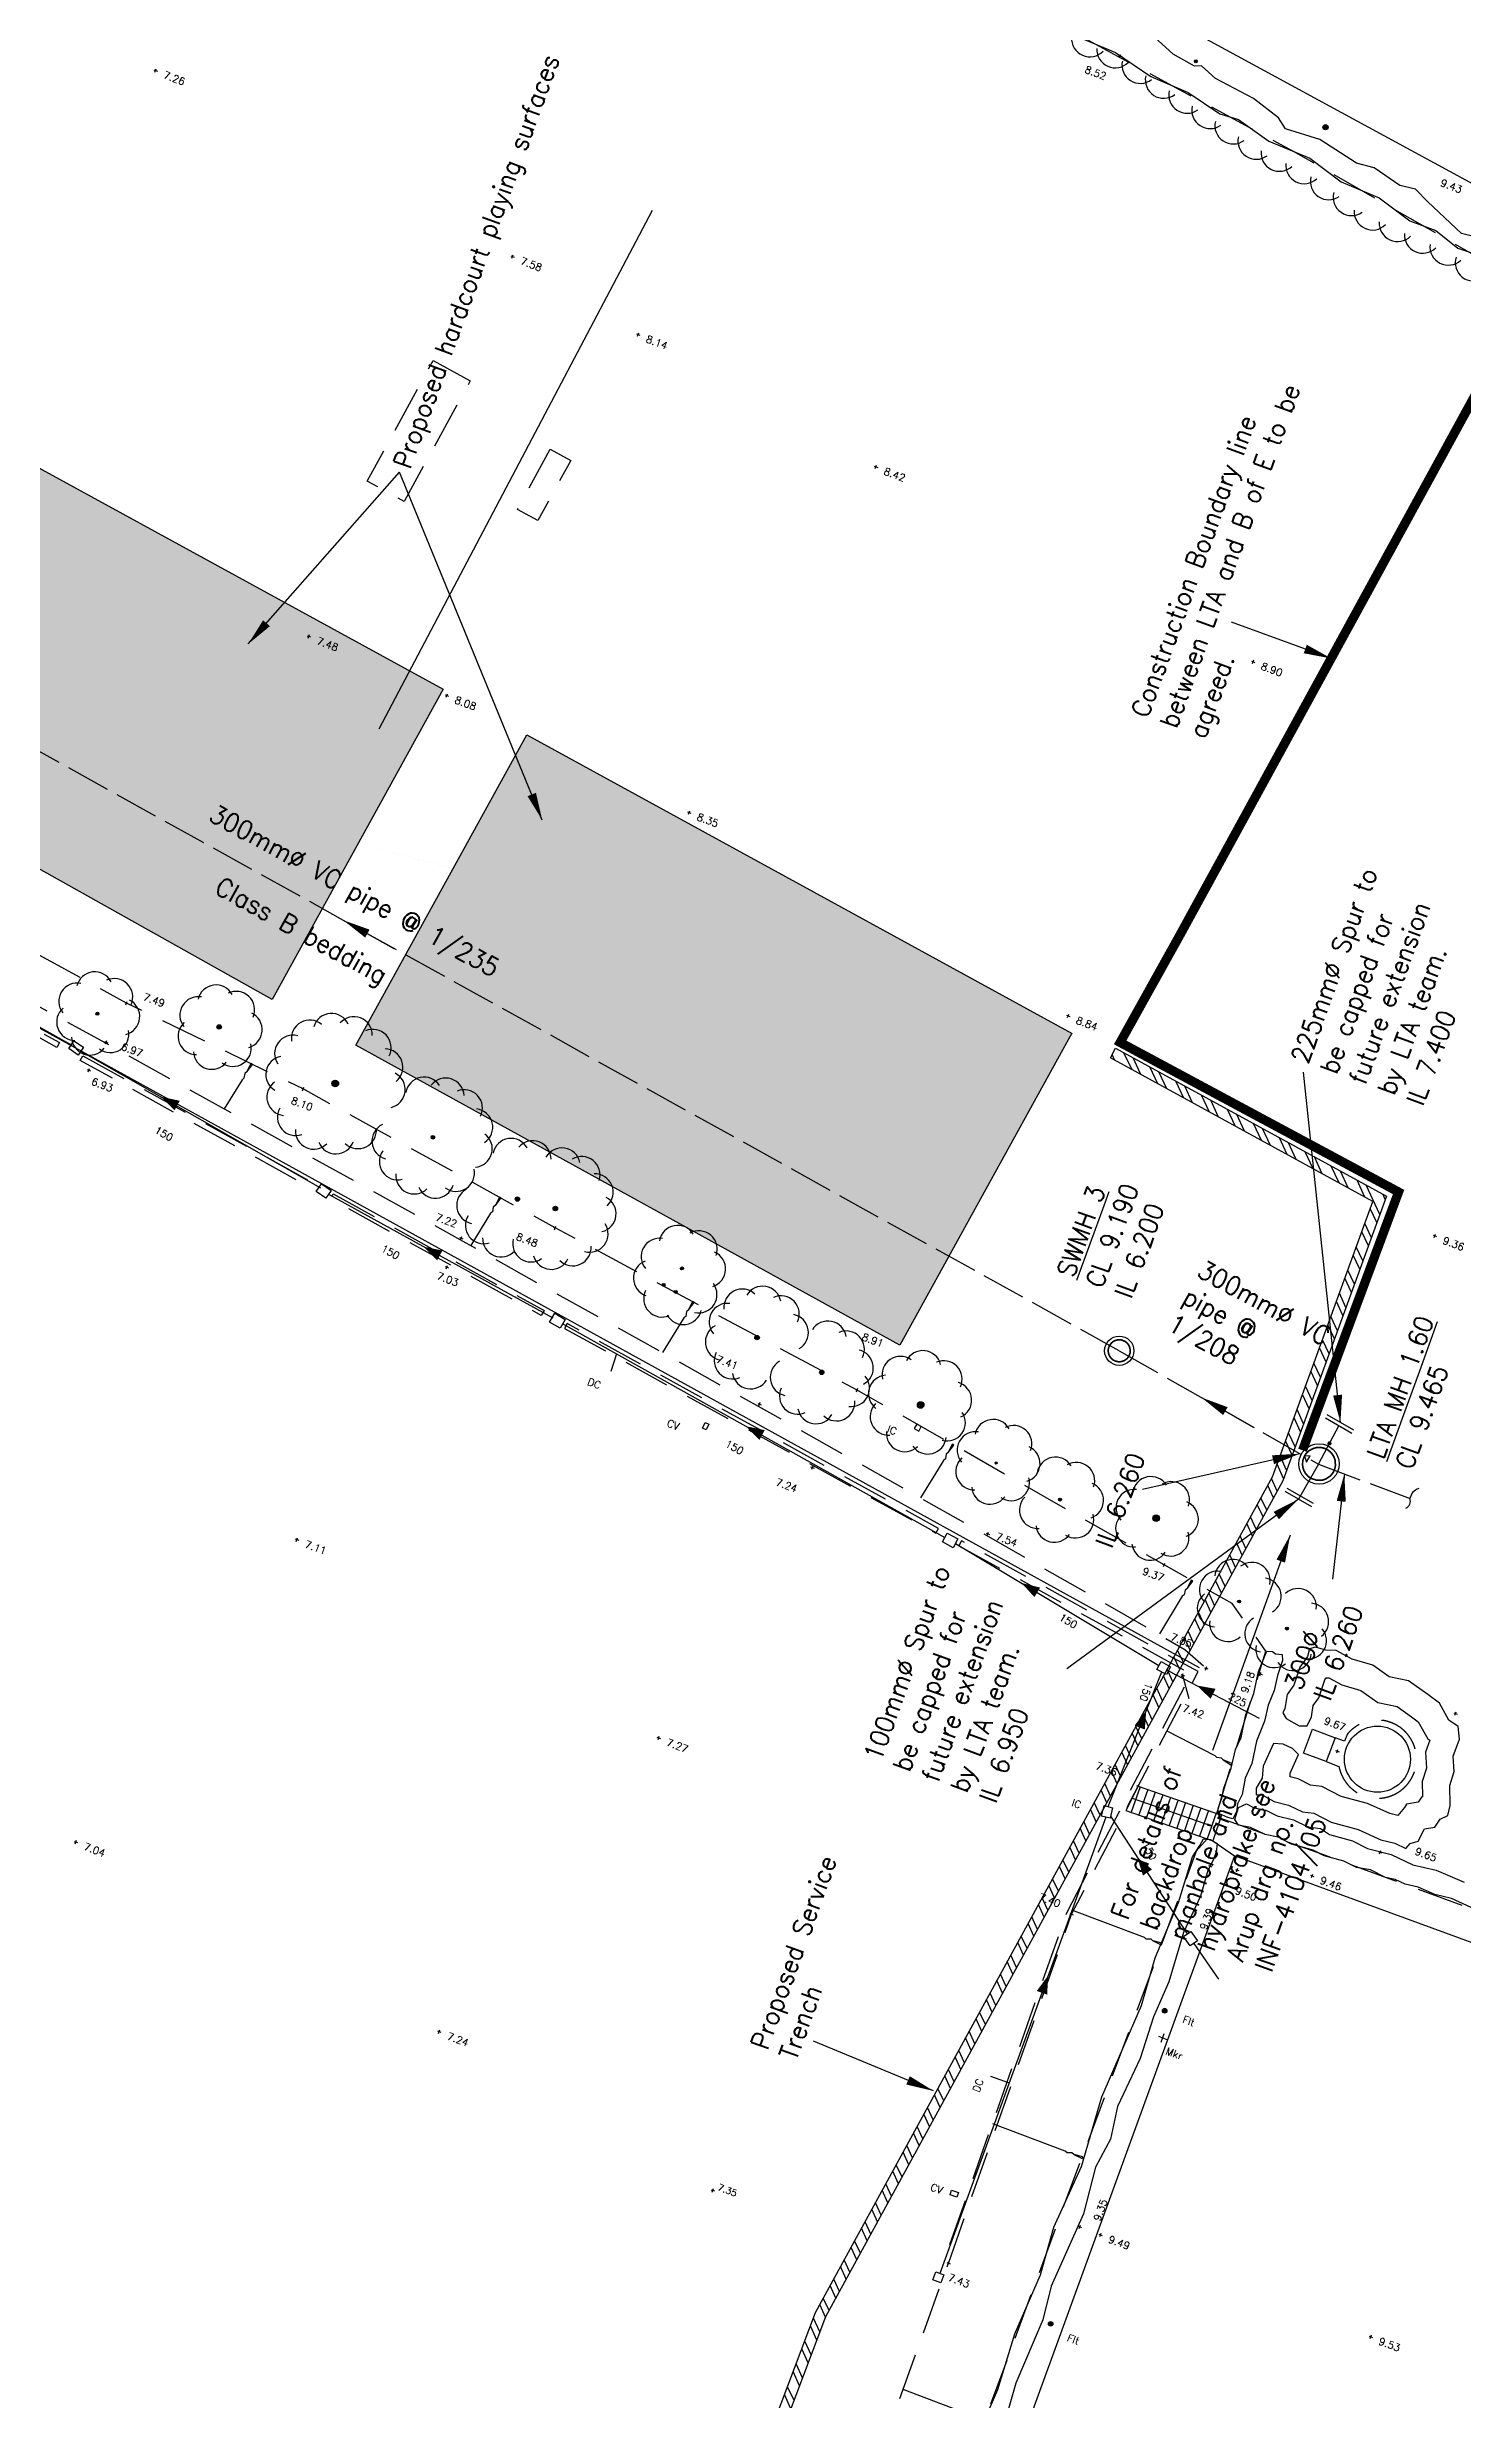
# Model space of a CAD drawing. Header units: millimetres. Extents: x 521005098 to 522149999836, y 174611071 to 175300000107.
# Drawn here: x 521328353 to 521405497, y 174982214 to 175110353 of the extents above; entities that cross this region are included whole.
import ezdxf

# ---------------------------------------------------------------- set-up
doc = ezdxf.new("R2010")
doc.units = ezdxf.units.MM
doc.header["$LTSCALE"] = 200
for name, pattern in [('ACAD_ISO02W100', [15, 12, -3]), ('layout$0$ACAD_ISO10W100', [18.5, 12, -3, 0.5, -3]), ('survey-A$0$DASHED', [19.05, 12.7, -6.35])]:
    doc.linetypes.add(name, pattern=pattern)
for name, color, linetype in [('0-35TEXT', 3, 'Continuous'), ('GT-Boundary line', 7, 'layout$0$ACAD_ISO10W100'), ('GT-netball', 8, 'Continuous'), ('GT-service trench', 7, 'Continuous'), ('GT-surface water', 150, 'ACAD_ISO02W100'), ('GT0-35TXT', 3, 'Continuous'), ('GTsymbol', 7, 'Continuous'), ('survey-A$0$BOUNDARY', 8, 'Continuous'), ('survey-A$0$DETAIL', 8, 'Continuous'), ('survey-A$0$LEVEL', 8, 'Continuous'), ('survey-A$0$SERVICE', 8, 'Continuous'), ('survey-A$0$STAIRS', 8, 'Continuous'), ('survey-A$0$STORM', 8, 'Continuous'), ('survey-A$0$TEXT_SERVICE', 8, 'Continuous'), ('survey-A$0$VEGETATION', 8, 'Continuous')]:
    doc.layers.add(name, color=color, linetype=linetype)
doc.styles.add('GT1to500', font='romans.shx', dxfattribs={"width": 0.95, "height": 1000})
doc.styles.add('GTanyheight', font='romans.shx', dxfattribs={"width": 0.95})
doc.styles.add('survey-A$0$ROMANS', font='Romans.shx')
doc.dimstyles.new('NOTEARROW', dxfattribs={"dimscale": 500, "dimtxt": 2, "dimasz": 3, "dimexe": 1, "dimexo": 1, "dimgap": 1, "dimtad": 2, "dimtih": 1, "dimtoh": 1, "dimdec": 4, "dimzin": 0, "dimdsep": 46, "dimtxsty": 'GTanyheight', "dimcen": 3.5, "dimclrd": 7, "dimclre": 7, "dimclrt": 3, "dimadec": 0, "dimazin": 0, "dimtfac": 1, "dimtdec": 4, "dimtofl": 0, "dimtmove": 0, "dimatfit": 3, "dimfxl": 1, "dimtolj": 1, "dimtzin": 0, "dimarcsym": 0})

# ---------------------------------------------------------------- blocks, each defined once
blk = doc.blocks.new('1200MH')
at = {"color": 6, "linetype": 'Continuous'}
blk.add_circle((0, 0), 800, dxfattribs=at)
at = {"layer": 'GTsymbol', "const_width": 90}
blk.add_lwpolyline([(-582, -147), (-600, 15), (-581, 149), (-544, 253), (-506, 322), (-436, 413), (-354, 485), (-231, 554), (-142, 583), (-30, 599), (118, 588), (265, 538), (376, 467), (468, 376), (534, 274), (578, 160), (594, 83), (588, -118), (557, -224), (486, -352), (398, -449), (237, -551), (86, -594), (-64, -597), (-192, -568), (-271, -535), (-334, -498), (-395, -452), (-449, -398), (-509, -317), (-535, -271), (-561, -212), (-578, -162)], close=True, dxfattribs=at)
blk = doc.blocks.new('1800MH')
at = {"color": 6, "linetype": 'Continuous'}
blk.add_circle((0, 0), 1100, dxfattribs=at)
at = {"layer": 'GTsymbol', "const_width": 90}
blk.add_lwpolyline([(-86, 896), (103, 894), (293, 851), (499, 749), (665, 606), (804, 404), (880, 189), (893, -112), (837, -330), (766, -473), (623, -650), (380, -816), (193, -879), (-105, -894), (-433, -789), (-597, -674), (-736, -518), (-824, -363), (-880, -189), (-900, -5), (-878, 199), (-818, 376), (-714, 548), (-555, 708), (-345, 831), (-152, 887)], close=True, dxfattribs=at)
blk = doc.blocks.new('survey-A')
at = {"layer": 'survey-A$0$SERVICE', "linetype": 'Continuous'}
h = blk.add_hatch(color=256, dxfattribs=at)
edge = h.paths.add_edge_path()
edge.add_arc((521389203, 175003454), 125, -20.42304, 339.57696)
h = blk.add_hatch(color=256, dxfattribs=at)
edge = h.paths.add_edge_path()
edge.add_arc((521382995, 174986411), 125, -20.42304, 339.57696)
at = {"layer": 'survey-A$0$VEGETATION', "linetype": 'Continuous'}
h = blk.add_hatch(color=256, dxfattribs=at)
edge = h.paths.add_edge_path()
edge.add_arc((521390900, 175109577), 79.6, -20.42304, 339.57696)
h = blk.add_hatch(color=256, dxfattribs=at)
edge = h.paths.add_edge_path()
edge.add_arc((521397962, 175105991), 140, -20.42304, 339.57696)
h = blk.add_hatch(color=256, dxfattribs=at)
edge = h.paths.add_edge_path()
edge.add_arc((521331092, 175057733), 79.6, -20.42304, 339.57696)
h = blk.add_hatch(color=256, dxfattribs=at)
edge = h.paths.add_edge_path()
edge.add_arc((521337724, 175057013), 120, -20.42304, 339.57696)
h = blk.add_hatch(color=256, dxfattribs=at)
edge = h.paths.add_edge_path()
edge.add_arc((521344046, 175053926), 180, -20.42304, 339.57696)
h = blk.add_hatch(color=256, dxfattribs=at)
edge = h.paths.add_edge_path()
edge.add_arc((521349359, 175051009), 100, -20.42304, 339.57696)
h = blk.add_hatch(color=256, dxfattribs=at)
edge = h.paths.add_edge_path()
edge.add_arc((521353960, 175047641), 120, -20.42304, 339.57696)
h = blk.add_hatch(color=256, dxfattribs=at)
edge = h.paths.add_edge_path()
edge.add_arc((521356027, 175047129), 120, -20.42304, 339.57696)
h = blk.add_hatch(color=256, dxfattribs=at)
edge = h.paths.add_edge_path()
edge.add_arc((521362923, 175043866), 79.6, -20.42304, 339.57696)
h = blk.add_hatch(color=256, dxfattribs=at)
edge = h.paths.add_edge_path()
edge.add_arc((521361919, 175042968), 79.6, -20.42304, 339.57696)
h = blk.add_hatch(color=256, dxfattribs=at)
edge = h.paths.add_edge_path()
edge.add_arc((521362581, 175042587), 79.6, -20.42304, 339.57696)
h = blk.add_hatch(color=256, dxfattribs=at)
edge = h.paths.add_edge_path()
edge.add_arc((521367006, 175040099), 120, -20.42304, 339.57696)
h = blk.add_hatch(color=256, dxfattribs=at)
edge = h.paths.add_edge_path()
edge.add_arc((521370530, 175038208), 120, -20.42304, 339.57696)
h = blk.add_hatch(color=256, dxfattribs=at)
edge = h.paths.add_edge_path()
edge.add_arc((521375917, 175036431), 180, -20.42304, 339.57696)
h = blk.add_hatch(color=256, dxfattribs=at)
edge = h.paths.add_edge_path()
edge.add_arc((521380031, 175033273), 60, -20.42304, 339.57696)
h = blk.add_hatch(color=256, dxfattribs=at)
edge = h.paths.add_edge_path()
edge.add_arc((521383507, 175031282), 79.6, -20.42304, 339.57696)
h = blk.add_hatch(color=256, dxfattribs=at)
edge = h.paths.add_edge_path()
edge.add_arc((521388741, 175030267), 180, -20.42304, 339.57696)
h = blk.add_hatch(color=256, dxfattribs=at)
edge = h.paths.add_edge_path()
edge.add_arc((521393251, 175025735), 79.6, -20.42304, 339.57696)
h = blk.add_hatch(color=256, dxfattribs=at)
edge = h.paths.add_edge_path()
edge.add_arc((521395862, 175024258), 79.6, -20.42304, 339.57696)
at = {"layer": 'survey-A$0$BOUNDARY', "linetype": 'Continuous'}
for p, q in [((521346426, 175073240), (521361324, 175101470)), ((521303588, 175070383), (521391086, 175022145))]:
    blk.add_line(p, q, dxfattribs=at)
at = {"layer": 'survey-A$0$BOUNDARY', "linetype": 'Continuous', "flags": 128}
blk.add_lwpolyline([(521482566, 175061681), (521477299, 175064107), (521472432, 175066618), (521440684, 175083845), (521413978, 175098551), (521387482, 175112968), (521358676, 175128867), (521316720, 175151255)], dxfattribs=at)
blk.add_lwpolyline([(521380525, 174977595), (521368060, 174943366), (521355467, 174908880), (521385297, 174897794), (521397894, 174932091), (521404020, 174948857), (521423062, 175000899), (521393007, 175011893)], close=True, dxfattribs=at)
at = {"layer": 'survey-A$0$DETAIL', "linetype": 'survey-A$0$DASHED'}
blk.add_line((521391818, 175012713), (521393007, 175011893), dxfattribs=at)
at = {"layer": 'survey-A$0$DETAIL', "linetype": 'survey-A$0$DASHED', "flags": 128}
for points in [[(521232951, 175189296), (521235185, 175187596), (521248311, 175181261), (521259769, 175175327), (521285492, 175164143), (521314586, 175150866), (521327019, 175144152), (521345425, 175132394), (521369100, 175119149), (521375467, 175115899), (521396203, 175104687), (521423800, 175088843), (521456080, 175069553), (521466041, 175065559), (521481796, 175060226), (521483655, 175060313), (521487686, 175057605), (521495810, 175053713), (521515754, 175047238), (521516450, 175047216), (521525044, 175045327), (521527445, 175043657), (521543295, 175036981), (521548395, 175036151), (521560734, 175031080), (521590940, 175021376), (521591984, 175019828), (521591645, 175017012), (521590065, 175012915), (521584244, 174996699), (521576284, 174975976), (521575182, 174972456), (521575309, 174969599), (521577465, 174967594)], [(521392035, 175014194), (521394716, 175023037), (521392878, 175025627), (521389173, 175027724), (521372461, 175037245), (521356018, 175046069), (521342295, 175053634), (521332676, 175058312), (521313629, 175068777), (521308527, 175070886)], [(521316088, 175064580), (521331536, 175056141), (521350832, 175045437), (521367070, 175036372), (521379484, 175029350), (521390304, 175023128), (521391467, 175022096), (521391021, 175021916)], [(521392246, 175013940), (521397793, 175011971), (521422601, 175002942), (521424200, 175002461), (521425998, 175007540), (521427501, 175006890), (521425649, 175001922)], [(521391516, 175012818), (521390925, 175012136), (521383333, 174991817), (521375750, 174971241), (521368399, 174950419), (521360532, 174929376), (521352943, 174908322), (521353493, 174907821), (521364876, 174903466), (521382036, 174897023), (521382464, 174895640), (521377770, 174882527)], [(521341755, 174893003), (521348119, 174910306), (521355933, 174931151), (521363511, 174952306), (521371434, 174973029), (521377433, 174989720)]]:
    blk.add_lwpolyline(points, dxfattribs=at)
for points in [[(521349370, 175093283), (521351388, 175092181), (521347803, 175085616), (521345784, 175086719)], [(521355754, 175088463), (521356869, 175087854), (521355075, 175084572), (521353961, 175085181)]]:
    blk.add_lwpolyline(points, close=True, dxfattribs=at)
at = {"layer": 'survey-A$0$DETAIL', "flags": 128}
for points in [[(521339229, 175054566), (521339532, 175054967), (521339446, 175055019)], [(521352761, 175047291), (521353064, 175047692), (521352979, 175047744)], [(521363278, 175041604), (521363581, 175042004), (521363495, 175042056)], [(521377419, 175033844), (521377722, 175034244), (521377636, 175034296)], [(521390425, 175026443), (521390728, 175026843), (521390643, 175026896)], [(521392395, 175017105), (521392816, 175016831), (521392862, 175016920)], [(521388570, 175007260), (521389020, 175007037), (521389055, 175007131)], [(521384258, 174995631), (521384709, 174995408), (521384744, 174995502)]]:
    blk.add_lwpolyline(points, close=True, dxfattribs=at)
for points in [[(521339229, 175054566), (521339224, 175054559), (521339118, 175054480), (521339075, 175054218), (521338968, 175054139), (521338001, 175052555)], [(521352761, 175047291), (521352757, 175047285), (521352650, 175047206), (521352607, 175046944), (521352500, 175046865), (521351426, 175045105)], [(521363278, 175041604), (521363273, 175041597), (521363167, 175041518), (521363124, 175041256), (521363017, 175041177), (521361860, 175039281)], [(521377419, 175033844), (521377414, 175033837), (521377308, 175033758), (521377265, 175033496), (521377158, 175033417), (521375910, 175031372)], [(521390425, 175026443), (521390421, 175026436), (521390314, 175026357), (521390271, 175026095), (521390164, 175026016), (521388916, 175023971)], [(521392395, 175017105), (521392388, 175017109), (521392301, 175017209), (521392037, 175017233), (521391950, 175017334), (521389334, 175018681)], [(521388570, 175007260), (521388562, 175007263), (521388465, 175007353), (521388199, 175007346), (521388102, 175007436), (521384153, 175008923)], [(521384258, 174995631), (521384251, 174995634), (521384153, 174995724), (521383888, 174995717), (521383790, 174995807), (521379841, 174997294)], [(521378926, 174981343), (521378918, 174981346), (521378821, 174981436), (521378555, 174981429), (521378458, 174981519), (521374959, 174982836)]]:
    blk.add_lwpolyline(points, dxfattribs=at)
at = {"layer": 'survey-A$0$DETAIL', "linetype": 'survey-A$0$DASHED', "flags": 128}
blk.add_lwpolyline([(521397990, 175017020), (521398694, 175016753, 4.4109996), (521399164, 175018528), (521398995, 175018122), (521398482, 175018320)], format="xyb", dxfattribs=at)
at = {"layer": 'survey-A$0$DETAIL', "linetype": 'Continuous', "flags": 128}
blk.add_lwpolyline([(521397254, 175018785), (521398482, 175018320), (521397990, 175017020), (521396762, 175017485)], close=True, dxfattribs=at)
at = {"layer": 'survey-A$0$DETAIL', "linetype": 'Continuous'}
blk.add_circle((521400787, 175017148), 1800, dxfattribs=at)
at = {"layer": 'survey-A$0$LEVEL', "flags": 128}
for points in [[(521386694, 175109890), (521386881, 175109820)], [(521386753, 175109762), (521386823, 175109949)], [(521334169, 175109114), (521334357, 175109045)], [(521334228, 175108986), (521334298, 175109173)], [(521353603, 175098989), (521353791, 175098919)], [(521353662, 175098860), (521353732, 175099048)], [(521360442, 175094737), (521360630, 175094667)], [(521360501, 175094608), (521360571, 175094796)], [(521373390, 175087539), (521373577, 175087469)], [(521373449, 175087411), (521373518, 175087598)], [(521342512, 175078309), (521342699, 175078240)], [(521342570, 175078181), (521342640, 175078368)], [(521393922, 175076928), (521394109, 175076859)], [(521393981, 175076800), (521394051, 175076987)], [(521350026, 175075093), (521350213, 175075024)], [(521350085, 175074965), (521350155, 175075152)], [(521363214, 175068724), (521363402, 175068655)], [(521363273, 175068596), (521363343, 175068783)], [(521332583, 175058347), (521332770, 175058277)], [(521332642, 175058218), (521332711, 175058405)], [(521383857, 175057650), (521384045, 175057581)], [(521383916, 175057522), (521383986, 175057709)], [(521331479, 175056222), (521331666, 175056153)], [(521331538, 175056094), (521331607, 175056281)], [(521330539, 175054687), (521330726, 175054617)], [(521330597, 175054559), (521330667, 175054746)], [(521342201, 175053669), (521342388, 175053599)], [(521342260, 175053540), (521342330, 175053727)], [(521355924, 175046104), (521356111, 175046034)], [(521355983, 175045975), (521356052, 175046163)], [(521350803, 175045552), (521350991, 175045482)], [(521350862, 175045423), (521350932, 175045611)], [(521403821, 175045670), (521404009, 175045600)], [(521403880, 175045542), (521403950, 175045729)], [(521350027, 175043972), (521350214, 175043902)], [(521350086, 175043844), (521350155, 175044031)], [(521372368, 175037280), (521372555, 175037210)], [(521372426, 175037151), (521372496, 175037339)], [(521367052, 175036518), (521367239, 175036448)], [(521367111, 175036389), (521367181, 175036576)], [(521369928, 175033058), (521370115, 175032988)], [(521369987, 175032929), (521370056, 175033116)], [(521341865, 175029136), (521342053, 175029066)], [(521341924, 175029008), (521341994, 175029195)], [(521379486, 175029453), (521379673, 175029384)], [(521379544, 175029325), (521379614, 175029512)], [(521389079, 175027759), (521389266, 175027689)], [(521389138, 175027630), (521389207, 175027817)], [(521390087, 175021763), (521390275, 175021694)], [(521390146, 175021635), (521390216, 175021822)], [(521391374, 175022131), (521391561, 175022061)], [(521391432, 175022002), (521391502, 175022189)], [(521394319, 175021824), (521394507, 175021754)], [(521394378, 175021695), (521394448, 175021882)], [(521404949, 175019673), (521405137, 175019603)], [(521405008, 175019545), (521405078, 175019732)], [(521361558, 175018348), (521361746, 175018278)], [(521361617, 175018219), (521361687, 175018407)], [(521398511, 175017619), (521398698, 175017549)], [(521398570, 175017490), (521398639, 175017678)], [(521387668, 175015721), (521387855, 175015651)], [(521387726, 175015592), (521387796, 175015779)], [(521329829, 175012675), (521330016, 175012605)], [(521329888, 175012546), (521329958, 175012733)], [(521391588, 175011363), (521391776, 175011293)], [(521391647, 175011234), (521391717, 175011422)], [(521393114, 175011024), (521393183, 175011211)], [(521400847, 175012125), (521401034, 175012055)], [(521400906, 175011996), (521400975, 175012184)], [(521393055, 175011152), (521393242, 175011082)], [(521397141, 175010836), (521397329, 175010766)], [(521397200, 175010707), (521397270, 175010895)], [(521384038, 175008741), (521384226, 175008671)], [(521384097, 175008612), (521384167, 175008800)], [(521349613, 175002353), (521349801, 175002283)], [(521349672, 175002224), (521349742, 175002412)], [(521364510, 174993714), (521364698, 174993644)], [(521364569, 174993585), (521364639, 174993773)], [(521384497, 174991728), (521384684, 174991658)], [(521384556, 174991599), (521384626, 174991787)], [(521385617, 174991293), (521385805, 174991223)], [(521385676, 174991164), (521385746, 174991351)], [(521377339, 174989755), (521377527, 174989685)], [(521377398, 174989626), (521377468, 174989814)], [(521400335, 174985745), (521400522, 174985675)], [(521400394, 174985616), (521400463, 174985804)]]:
    blk.add_lwpolyline(points, dxfattribs=at)
at = {"layer": 'survey-A$0$LEVEL', "linetype": 'Continuous', "flags": 128}
blk.add_lwpolyline([(521390181, 175021729), (521390524, 175020451)], dxfattribs=at)
at = {"layer": 'survey-A$0$SERVICE'}
for p, q in [((521389006, 175001743), (521389181, 175002211)), ((521388859, 175002064), (521389328, 175001890))]:
    blk.add_line(p, q, dxfattribs=at)
at = {"layer": 'survey-A$0$SERVICE', "linetype": 'survey-A$0$DASHED', "flags": 128}
for points in [[(521308171, 175067642), (521329027, 175056159), (521328882, 175055896), (521308026, 175067379)], [(521330309, 175055439), (521342725, 175048585), (521342580, 175048323), (521330164, 175055177)], [(521343938, 175047923), (521355410, 175041566), (521355264, 175041303), (521343792, 175047661)], [(521356526, 175040599), (521376741, 175029453), (521376886, 175029716), (521356671, 175040862)], [(521377996, 175028772), (521390636, 175021785), (521383868, 175008799), (521377169, 174989813), (521377433, 174989720), (521384132, 175008706), (521391021, 175021916), (521378141, 175029034)]]:
    blk.add_lwpolyline(points, close=True, dxfattribs=at)
at = {"layer": 'survey-A$0$SERVICE', "linetype": 'Continuous', "flags": 128}
for points in [[(521330052, 175055478), (521329530, 175055831), (521329816, 175056254), (521330338, 175055901)], [(521343289, 175048469), (521343822, 175048115), (521343539, 175047690), (521343006, 175048045)], [(521355717, 175040947), (521355993, 175041423), (521356564, 175041092), (521356288, 175040616)], [(521364389, 175035381), (521364238, 175035076), (521364041, 175035173), (521364192, 175035478)], [(521375565, 175035148), (521375811, 175035013), (521375946, 175035258), (521375701, 175035394)], [(521377683, 175028658), (521377104, 175028973), (521377366, 175029456), (521377946, 175029141)], [(521389525, 175022175), (521389295, 175021754), (521388777, 175022037), (521389008, 175022458)], [(521386233, 175013943), (521385766, 175014055), (521385902, 175014619), (521386368, 175014507)], [(521390229, 175007499), (521390623, 175007773), (521390983, 175007256), (521390589, 175006982)], [(521377601, 174993681), (521377970, 174993556), (521377887, 174993310), (521377517, 174993435)], [(521377007, 174988645), (521376579, 174988814), (521376747, 174989242), (521377175, 174989074)]]:
    blk.add_lwpolyline(points, close=True, dxfattribs=at)
at = {"layer": 'survey-A$0$SERVICE', "linetype": 'Continuous'}
for centre in [(521389203, 175003454), (521382995, 174986411)]:
    blk.add_circle(centre, 125, dxfattribs=at)
at = {"layer": 'survey-A$0$STAIRS', "linetype": 'Continuous'}
for p, q in [((521387761, 175015686), (521387088, 175014364)), ((521387865, 175015649), (521387381, 175014261)), ((521387761, 175015686), (521392302, 175014101)), ((521388279, 175015505), (521387794, 175014117)), ((521388692, 175015361), (521388208, 175013973)), ((521389106, 175015216), (521388621, 175013829)), ((521389519, 175015072), (521389035, 175013684)), ((521387088, 175014364), (521391818, 175012713)), ((521389933, 175014928), (521389448, 175013540)), ((521390346, 175014783), (521389862, 175013396)), ((521390760, 175014639), (521390275, 175013251)), ((521391173, 175014495), (521390689, 175013107)), ((521391587, 175014350), (521391102, 175012963)), ((521392000, 175014206), (521391516, 175012818)), ((521392302, 175014101), (521391818, 175012713))]:
    blk.add_line(p, q, dxfattribs=at)
at = {"layer": 'survey-A$0$STAIRS', "flags": 128}
for points in [[(521387427, 175015024), (521391758, 175013512)], [(521391544, 175013565), (521391549, 175013555)], [(521391548, 175013579), (521391561, 175013552)], [(521391553, 175013592), (521391574, 175013550)], [(521391558, 175013606), (521391586, 175013547)], [(521391567, 175013610), (521391598, 175013545)], [(521391581, 175013602), (521391610, 175013542)], [(521391596, 175013595), (521391623, 175013540)], [(521391611, 175013587), (521391635, 175013537)], [(521391626, 175013580), (521391647, 175013535)], [(521391640, 175013572), (521391660, 175013532)], [(521391655, 175013565), (521391672, 175013530)], [(521391670, 175013557), (521391684, 175013527)], [(521391684, 175013550), (521391697, 175013525)], [(521391699, 175013542), (521391709, 175013522)], [(521391714, 175013535), (521391721, 175013520)], [(521391729, 175013527), (521391734, 175013517)]]:
    blk.add_lwpolyline(points, dxfattribs=at)
blk.add_lwpolyline([(521391758, 175013512), (521391560, 175013613), (521391540, 175013556)], close=True, dxfattribs=at)
at = {"layer": 'survey-A$0$STORM', "linetype": 'Continuous', "flags": 128}
for points in [[(521307981, 175068203), (521329709, 175056018)], [(521330198, 175055694), (521343248, 175048257)], [(521343680, 175047903), (521355884, 175041174)], [(521356426, 175040854), (521377235, 175029215)], [(521377815, 175028899), (521388892, 175022248)], [(521389036, 175021895), (521386115, 175014559)], [(521389410, 175021964), (521394350, 175019388)], [(521386000, 175013999), (521376961, 174989158)], [(521386258, 175014047), (521390426, 175007636)], [(521390786, 175007119), (521392143, 175005166)]]:
    blk.add_lwpolyline(points, dxfattribs=at)
at = {"layer": 'survey-A$0$STORM', "flags": 128}
for points in [[(521334557, 175053210, 0, 600, 0), (521335434, 175052728, 600, 600, 0)], [(521348856, 175045049, 0, 600, 0), (521349736, 175044574, 600, 600, 0)], [(521366404, 175035273, 0, 600, 0), (521367284, 175034798, 600, 600, 0)], [(521381406, 175026743, 0, 600, 0), (521382266, 175026232, 600, 600, 0)], [(521390948, 175021162, 0, 600, 0), (521391840, 175020710, 600, 600, 0)], [(521388203, 175019802, 0, 600, 0), (521387841, 175018870, 600, 600, 0)], [(521387711, 175011811, 0, 600, 0), (521388268, 175010981, 600, 600, 0)], [(521382861, 175005374, 0, 600, 0), (521382523, 175004432, 600, 600, 0)]]:
    blk.add_lwpolyline(points, format="xyseb", dxfattribs=at)
at = {"layer": 'survey-A$0$TEXT_SERVICE', "linetype": 'Continuous'}
for p, q in [((521359356, 175039211), (521359045, 175038256)), ((521380755, 174999506), (521379740, 174999870))]:
    blk.add_line(p, q, dxfattribs=at)
at = {"layer": 'survey-A$0$VEGETATION', "linetype": 'Continuous', "flags": 128}
for points in [[(521407181, 175099746), (521405371, 175100200), (521403540, 175101926), (521402863, 175102617), (521402006, 175102826), (521400605, 175103787), (521399652, 175104032), (521397659, 175105324), (521395789, 175105910), (521395402, 175106494), (521394037, 175107552), (521391972, 175108650), (521391201, 175109333), (521390824, 175109322), (521389669, 175109973), (521388650, 175110898)], [(521384405, 175110943), (521386527, 175110051), (521388448, 175108757), (521390489, 175107877), (521392208, 175106726), (521393232, 175106411), (521394874, 175105238), (521397116, 175104301), (521398805, 175103025), (521400882, 175102149), (521402547, 175100899), (521403964, 175100368), (521405174, 175099407), (521406568, 175098939)], [(521393112, 175014278), (521392923, 175013906), (521392645, 175013971), (521392311, 175014115), (521392094, 175014211), (521392134, 175014526), (521392318, 175015031), (521392432, 175015566), (521392832, 175016666), (521393060, 175017684), (521393367, 175018323), (521393621, 175019578), (521394059, 175020716), (521394320, 175021931), (521394633, 175022718), (521394768, 175023024), (521395072, 175023014), (521395233, 175022892), (521395607, 175022849), (521395620, 175022515), (521395348, 175021712), (521395174, 175020894), (521394847, 175020091), (521394639, 175019217), (521394199, 175018127), (521393957, 175016923), (521393588, 175016117), (521393424, 175015233), (521393170, 175014718), (521393112, 175014278)], [(521405884, 175009075), (521404814, 175009557), (521403907, 175009787), (521403005, 175010189), (521402302, 175010343), (521401746, 175010608), (521401224, 175010712), (521400416, 175011120), (521399647, 175011257), (521398958, 175011605), (521397888, 175011887), (521397297, 175012190), (521396101, 175012528), (521395381, 175012904), (521394679, 175013041), (521393870, 175013425), (521393224, 175013558), (521393019, 175013874), (521393225, 175014517), (521393650, 175014723), (521394069, 175014492), (521394717, 175014367), (521395332, 175014063), (521396210, 175013844), (521396990, 175013471), (521397691, 175013375), (521398187, 175013041), (521399436, 175012709), (521400242, 175012293), (521401543, 175011966), (521402709, 175011407), (521403987, 175011105), (521405507, 175010457)], [(521378526, 174979154), (521380118, 174982836), (521381047, 174985867), (521382439, 174989070), (521383160, 174991669), (521384681, 174994979), (521385782, 174998767), (521387945, 175003742), (521388691, 175006342), (521389965, 175009345), (521390714, 175011835), (521391117, 175012449), (521391325, 175012815), (521391703, 175012779), (521392069, 175012551), (521392008, 175012091), (521391831, 175011616), (521391558, 175011091), (521391159, 175009698), (521390224, 175007721), (521389421, 175005030), (521388604, 175003126), (521387868, 175000853), (521386628, 174998236), (521386258, 174996469), (521385444, 174994937), (521384785, 174992392), (521383032, 174988460), (521382571, 174986625), (521381093, 174983189), (521380151, 174979886)]]:
    blk.add_lwpolyline(points, dxfattribs=at)
blk.add_lwpolyline([(521396965, 175018972), (521397191, 175019458), (521397296, 175020078), (521397592, 175020493), (521397917, 175021473), (521397994, 175021580), (521398143, 175021576), (521398842, 175021190), (521399886, 175020889), (521400816, 175020232), (521401870, 175020011), (521402643, 175019458), (521403014, 175019185), (521403528, 175018253), (521403635, 175018178), (521403403, 175017523), (521403459, 175016666), (521403230, 175015932), (521403242, 175015103), (521403180, 175015076), (521403008, 175014813), (521402371, 175014704), (521402268, 175014511), (521401902, 175014086), (521401454, 175014193), (521400240, 175014737), (521398817, 175015123), (521397765, 175015663), (521397148, 175015736), (521396472, 175016072), (521396028, 175016181), (521396045, 175016392), (521396499, 175017409), (521396157, 175017729), (521395649, 175017961), (521395123, 175018007), (521394572, 175016771), (521394518, 175016123), (521394178, 175015570), (521394177, 175015209), (521394474, 175015219), (521395164, 175014849), (521395953, 175014655), (521396713, 175014278), (521397320, 175014205), (521398273, 175013717), (521399734, 175013320), (521400968, 175012767), (521401728, 175012585), (521402332, 175012287), (521402567, 175012559), (521402997, 175012693), (521403348, 175013349), (521403907, 175013445), (521404195, 175013886), (521404627, 175014080), (521404749, 175014628), (521404733, 175015714), (521404974, 175016486), (521404920, 175017314), (521405248, 175018242), (521405179, 175018929), (521404673, 175019282), (521404169, 175020196), (521403525, 175020672), (521402486, 175021414), (521401429, 175021636), (521400545, 175022260), (521399420, 175022585), (521398545, 175023068), (521397975, 175023080), (521397413, 175023256), (521397089, 175023157), (521396980, 175022737), (521396566, 175022164), (521396239, 175021179), (521395875, 175020668), (521395746, 175019908), (521395639, 175019678), (521395820, 175019360), (521396527, 175018959)], close=True, dxfattribs=at)
at = {"layer": 'survey-A$0$VEGETATION', "linetype": 'Continuous'}
for centre, radius in [((521390900, 175109577), 79.6), ((521397962, 175105991), 140), ((521331092, 175057733), 79.6), ((521337724, 175057013), 120), ((521344046, 175053926), 180), ((521349359, 175051009), 100), ((521353960, 175047641), 120), ((521356027, 175047129), 120), ((521362923, 175043866), 79.6), ((521361919, 175042968), 79.6), ((521362581, 175042587), 79.6), ((521367006, 175040099), 120), ((521370530, 175038208), 120), ((521375917, 175036431), 180), ((521380031, 175033273), 60), ((521383507, 175031282), 79.6), ((521388741, 175030267), 180), ((521393251, 175025735), 79.6), ((521395862, 175024258), 79.6)]:
    blk.add_circle(centre, radius, dxfattribs=at)
for centre, start, end in [((521385127, 175110825), 176.78265, 316.05438), ((521386507, 175110222), 176.78265, 316.05438), ((521387878, 175109377), 167.85345, 307.12518), ((521389148, 175108568), 167.85345, 307.12518), ((521390427, 175107747), 166.74211, 306.01384), ((521391681, 175106913), 166.74211, 306.01384), ((521392936, 175106079), 166.74211, 306.01384), ((521394190, 175105245), 166.74211, 306.01384), ((521395453, 175104589), 173.72562, 312.99734), ((521396800, 175103914), 173.72562, 312.99734), ((521398137, 175103038), 165.65419, 304.92592), ((521399375, 175102180), 165.65419, 304.92592), ((521400520, 175101394), 175.61384, 314.88557), ((521401888, 175100763), 175.61384, 314.88557), ((521403256, 175100133), 175.61384, 314.88557), ((521404646, 175099483), 173.23526, 312.507), ((521406024, 175098616), 162.33852, 301.61025), ((521330948, 175059009), 27.17417, 166.4459), ((521329994, 175058401), 78.60274, 217.87447), ((521332019, 175058643), 335.7456, 115.01733), ((521336584, 175057658), 79.68768, 218.95941), ((521337550, 175058300), 28.25911, 167.53084), ((521338654, 175057945), 336.83054, 116.10227), ((521329875, 175057275), 130.03131, 269.30304), ((521332400, 175057577), 284.31703, 63.58876), ((521339065, 175056861), 285.40197, 64.6737), ((521342658, 175056388), 49.78801, 189.05974), ((521343839, 175056745), 24.57082, 163.84255), ((521345059, 175056565), 359.35362, 138.62535), ((521330680, 175056481), 181.45989, 320.73162), ((521331804, 175056615), 232.88846, 12.16019), ((521336484, 175056503), 131.11626, 270.38799), ((521338473, 175055863), 233.9734, 13.24513), ((521341742, 175055562), 75.0052, 214.27693), ((521346087, 175055881), 334.13643, 113.40816), ((521337324, 175055704), 182.54483, 321.81656), ((521341264, 175054424), 100.22239, 239.49412), ((521346725, 175054826), 308.91924, 88.19097), ((521341317, 175053191), 125.43958, 264.71131), ((521346853, 175053599), 283.70205, 62.97378), ((521348881, 175053286), 32.20132, 171.47305), ((521350061, 175053226), 2.78126, 142.053), ((521351060, 175052595), 333.36121, 112.63294), ((521341891, 175052099), 150.65677, 289.92851), ((521351620, 175051555), 303.94115, 83.21288), ((521342875, 175051355), 175.87396, 315.1457), ((521345283, 175051385), 226.30835, 5.58008), ((521347042, 175050796), 115.61395, 254.88568), ((521351596, 175050374), 274.52109, 53.79283), ((521353617, 175049942), 28.86244, 168.13417), ((521344082, 175051101), 201.09116, 340.36289), ((521347445, 175049686), 145.03401, 284.30573), ((521354791, 175049814), 359.44238, 138.71411), ((521356382, 175049428), 11.58786, 150.85959), ((521357465, 175048957), 342.16781, 121.43954), ((521348342, 175048917), 174.45406, 313.72579), ((521349501, 175048687), 203.87412, 343.14585), ((521350623, 175049057), 233.29418, 12.56591), ((521358177, 175048015), 312.74775, 92.01948), ((521351660, 175047294), 118.95284, 258.22457), ((521358335, 175046844), 283.32769, 62.59942), ((521352128, 175046209), 148.37289, 287.64462), ((521357897, 175045747), 253.90763, 33.17937), ((521362681, 175045208), 31.05744, 170.32917), ((521363839, 175044914), 340.04159, 119.31332), ((521353068, 175045494), 177.79295, 317.06468), ((521354702, 175045217), 165.64747, 304.91919), ((521355812, 175044813), 195.06752, 334.33925), ((521356977, 175045006), 224.48758, 3.75931), ((521361700, 175044505), 81.03702, 220.30875), ((521364299, 175043840), 287.09978, 66.37151), ((521361281, 175043335), 111.6387, 250.91043), ((521361840, 175042217), 153.70993, 292.98166), ((521363829, 175042445), 257.48881, 36.76054), ((521365397, 175040963), 82.14488, 221.41661), ((521366205, 175041740), 46.36235, 185.63408), ((521367316, 175041899), 10.57983, 149.85156), ((521368310, 175041377), 334.7973, 114.06903), ((521362995, 175041805), 207.56172, 346.83345), ((521365196, 175039859), 117.9274, 257.19913), ((521368811, 175040374), 299.01478, 78.28651), ((521370875, 175040001), 9.49246, 148.76419), ((521371858, 175039461), 333.70993, 112.98166), ((521372341, 175038448), 297.9274, 77.19913), ((521376039, 175038390), 14.60656, 153.87829), ((521365678, 175038846), 153.70993, 292.98166), ((521366661, 175038306), 189.49246, 328.76419), ((521368725, 175037933), 119.01478, 258.28651), ((521374814, 175038079), 54.60656, 193.87829), ((521377177, 175037841), 334.60656, 113.87828), ((521369227, 175036929), 154.7973, 294.06903), ((521372139, 175037344), 262.14488, 41.41661), ((521374075, 175037054), 94.60656, 233.87829), ((521377696, 175036688), 294.60656, 73.87829), ((521370220, 175036408), 190.57983, 329.85156), ((521371331, 175036566), 226.36235, 5.63408), ((521374168, 175035793), 134.60655, 273.87829), ((521377353, 175035472), 254.60655, 33.87829), ((521379859, 175034644), 29.70739, 168.97912), ((521375050, 175034887), 174.60656, 313.87829), ((521376308, 175034761), 214.60656, 353.87829), ((521378904, 175033974), 81.08473, 220.35647), ((521380978, 175034316), 338.28639, 117.55812), ((521378832, 175032811), 132.54542, 271.81715), ((521381418, 175033237), 286.80593, 66.07766), ((521383255, 175032592), 31.93094, 171.20267), ((521384393, 175032305), 340.50237, 119.7741), ((521379697, 175032030), 184.02018, 323.29191), ((521380848, 175032219), 235.3955, 14.66723), ((521384878, 175031236), 289.0738, 68.34553), ((521387554, 175030839), 83.64672, 222.91845), ((521388456, 175031533), 32.21815, 171.48988), ((521389562, 175031260), 340.78958, 120.06131), ((521382295, 175030707), 134.78808, 274.05981), ((521384346, 175030190), 237.64522, 16.91695), ((521387534, 175029700), 135.07529, 274.34702), ((521390038, 175030226), 289.36101, 68.63274), ((521383196, 175029955), 186.21665, 325.48838), ((521389526, 175029208), 237.93243, 17.20417), ((521388412, 175028974), 186.50386, 325.77559), ((521392924, 175027020), 34.66647, 173.9382), ((521393952, 175026861), 348.46967, 127.7414), ((521392097, 175026388), 80.86326, 220.13499), ((521394549, 175026009), 302.27288, 81.54461), ((521391981, 175025354), 127.06005, 266.33178), ((521396467, 175025438), 353.25684, 132.52857), ((521397132, 175024639), 307.06005, 86.33178), ((521392647, 175024555), 173.25684, 312.52857), ((521394565, 175023984), 122.27288, 261.54461), ((521397016, 175023605), 260.86326, 40.13499), ((521395162, 175023132), 168.46967, 307.7414), ((521396190, 175022973), 214.66647, 353.9382)]:
    blk.add_arc(centre, 1000, start, end, dxfattribs=at)
at = {"layer": 'survey-A$0$LEVEL', "style": 'survey-A$0$ROMANS'}
for s, height, rotation, p in [('7.26', 400, 339.57696, (521334649, 175108676)), ('8.52', 400, 339.57696, (521384812, 175108973)), ('9.43', 400, 339.57696, (521404179, 175102809)), ('7.58', 400, 339.57696, (521354083, 175098550)), ('8.14', 400, 339.57696, (521360922, 175094298)), ('8.42', 400, 339.57696, (521373870, 175087100)), ('7.48', 400, 339.57696, (521342992, 175077871)), ('8.90', 400, 339.57696, (521394402, 175076490)), ('8.08', 400, 339.57696, (521350506, 175074655)), ('8.35', 400, 339.57696, (521363694, 175068286)), ('7.49', 400, 339.57696, (521333548, 175058492)), ('8.84', 400, 339.57696, (521384337, 175057212)), ('6.97', 400, 339.57696, (521332348, 175055784)), ('6.93', 400, 339.57696, (521330725, 175053885)), ('8.10', 400, 339.57696, (521341601, 175052846)), ('7.22', 400, 339.57696, (521349462, 175046497)), ('8.48', 400, 339.57696, (521353854, 175045435)), ('9.36', 400, 339.57696, (521404301, 175045231)), ('7.03', 400, 339.57696, (521349539, 175043296)), ('8.91', 400, 339.57696, (521372680, 175039978)), ('7.41', 400, 339.57696, (521364749, 175038768)), ('7.24', 400, 339.57696, (521367986, 175032079)), ('7.54', 400, 339.57696, (521379969, 175029117)), ('7.11', 400, 339.57696, (521342345, 175028697)), ('9.37', 400, 339.57696, (521387953, 175027227)), ('7.85', 400, 339.57696, (521389485, 175023645)), ('9.18', 400, 69.57697, (521393703, 175020711)), ('7.42', 400, 339.57696, (521390132, 175019772)), ('9.67', 400, 339.57696, (521397840, 175019083)), ('7.27', 400, 339.57696, (521362038, 175017909)), ('7.36', 400, 339.57696, (521385404, 175016633)), ('7.04', 400, 339.57696, (521330309, 175012236)), ('9.65', 400, 339.57696, (521402798, 175011978)), ('9.50', 400, 339.57696, (521393001, 175009835)), ('9.46', 400, 339.57696, (521397621, 175010397)), ('7.40', 400, 339.57696, (521382317, 175009488)), ('9.39', 400, 69.57697, (521391473, 175007820)), ('7.24', 400, 339.57696, (521350094, 175001914)), ('7.35', 360, 339.57696, (521364826, 174993703)), ('9.35', 400, 69.57697, (521385689, 174991975)), ('9.49', 400, 339.57696, (521386098, 174990854)), ('7.43', 400, 339.57696, (521377371, 174988779)), ('9.53', 400, 339.57696, (521400815, 174985306))]:
    blk.add_text(s, height=height, rotation=rotation, dxfattribs=at).set_placement(p)
at = {"layer": 'survey-A$0$STORM', "linetype": 'Continuous', "style": 'survey-A$0$ROMANS'}
for s, rotation, p in [('150', 330.11336, (521334174, 175051278)), ('150', 331.42591, (521346504, 175044825)), ('150', 331.42591, (521365234, 175034194)), ('150', 329.01893, (521383413, 175024766)), ('150', 249.57697, (521388187, 175021350)), ('225', 332.67366, (521392628, 175020452)), ('150', 299.48209, (521387944, 175012503))]:
    blk.add_text(s, height=400, rotation=rotation, dxfattribs=at).set_placement(p)
at = {"layer": 'survey-A$0$TEXT_SERVICE', "style": 'survey-A$0$ROMANS'}
for s, rotation, p in [('DC', 339.57696, (521357739, 175037542)), ('CV', 339.57696, (521362062, 175035285)), ('IC', 339.57696, (521374056, 175034956)), ('IC', 339.57696, (521384098, 175014619)), ('DC', 69.57697, (521379101, 174998979)), ('CV', 339.57696, (521376413, 174993696))]:
    blk.add_text(s, height=400, rotation=rotation, dxfattribs=at).set_placement(p)
at = {"layer": 'survey-A$0$TEXT_SERVICE', "linetype": 'Continuous', "style": 'survey-A$0$ROMANS'}
for s, p in [('Flt', (521390141, 175002824)), ('Mkr', (521389225, 175001099)), ('Flt', (521383857, 174985488))]:
    blk.add_text(s, height=400, rotation=339.57696, dxfattribs=at).set_placement(p)

msp = doc.modelspace()

# ---------------------------------------------------------------- hatches: boundary and pattern name
at = {"layer": 'GT-netball', "linetype": 'Continuous'}
h = msp.add_hatch(dxfattribs=at)
h.set_pattern_fill('DOTS', color=256, scale=500, style=0)
h.set_pattern_definition([(70, (0, 0), (-610.1417734, 644.4189976), [0, -793.75])])
edge = h.paths.add_edge_path()
edge.add_line((521384153.53184, 175056671.63291), (521374792.61917, 175039691.98609))
edge.add_line((521374792.61917, 175039691.98609), (521345166.70725, 175056024.80955))
edge.add_line((521345166.70725, 175056024.80955), (521354472.30102, 175072904.11411))
edge.add_line((521354472.30102, 175072904.11411), (521384175.81892, 175056659.44424))
edge.add_line((521307509.86779, 175077043.24497), (521316739.56937, 175093539.91183))
edge.add_line((521316739.56937, 175093539.91183), (521349926.58, 175075390.13925))
edge.add_line((521349926.58, 175075390.13925), (521340616.65067, 175058508.92328))
edge.add_line((521340616.65067, 175058508.92328), (521307511.59053, 175077042.28052))
at = {"layer": 'GT-service trench', "linetype": 'Continuous'}
h = msp.add_hatch(dxfattribs=at)
h.set_pattern_fill('ANSI32', color=256, scale=100, style=0)
h.set_pattern_definition([(115, (0, 0), (-863.2581672, -402.5438943), []), (115, (153.6, 421.9), (-863.2581672, -402.5438943), [])])
edge = h.paths.add_edge_path()
edge.add_line((521395072.46686, 175032513.43135), (521400537.69894, 175047511.36277))
edge.add_line((521400537.69894, 175047511.36277), (521386246.01606, 175055327.39521))
edge.add_line((521386246.01606, 175055327.39521), (521386533.91108, 175055853.81373))
edge.add_line((521386533.91108, 175055853.81373), (521401277.96761, 175047790.38095))
edge.add_line((521401277.96761, 175047790.38095), (521395636.20469, 175032308.00581))
edge.add_line((521395636.20469, 175032308.00581), (521370740.41337, 174986785.83617))
edge.add_line((521370740.41337, 174986785.83617), (521335950.4206, 174894557.03982))
edge.add_line((521335950.4206, 174894557.03982), (521335389.03278, 174894768.80316))
edge.add_line((521335389.03278, 174894768.80316), (521370193.8461, 174987036.88904))
edge.add_line((521370193.8461, 174987036.88904), (521395088.00714, 175032556.07768))

# ---------------------------------------------------------------- linework, layer by layer
at = {"layer": 'GT-Boundary line', "const_width": 500}
for points in [[(521407734.8842, 175094381.26152), (521390014.94182, 175061980.20123)], [(521390014.94182, 175061980.20123), (521386779.72018, 175056167.49639), (521401939.76057, 175048025.10858), (521396710.51248, 175033965.04933)]]:
    msp.add_lwpolyline(points, dxfattribs=at)
at = {"layer": 'GT-netball', "linetype": 'Continuous'}
for points in [[(521307509.86779, 175077043.24497), (521316739.56937, 175093539.91183), (521349926.58, 175075390.13925), (521340616.65067, 175058508.92328), (521307511.59053, 175077042.28052)], [(521384153.53184, 175056671.63291), (521374792.61917, 175039691.98609), (521345166.70725, 175056024.80955), (521354472.30102, 175072904.11411), (521384175.81892, 175056659.44424)]]:
    msp.add_lwpolyline(points, dxfattribs=at)
at = {"layer": 'GT-service trench'}
msp.add_lwpolyline([(521395072.46686, 175032513.43135), (521400537.69894, 175047511.36277), (521386246.01606, 175055327.39521), (521386533.91108, 175055853.81373), (521401277.96761, 175047790.38095), (521395636.20469, 175032308.00581), (521370740.41337, 174986785.83617), (521335950.4206, 174894557.03982), (521335389.03278, 174894768.80316), (521370193.8461, 174987036.88904), (521395088.00714, 175032556.07768)], dxfattribs=at)
at = {"layer": 'GT-surface water', "flags": 128}
for points in [[(521386729.62982, 175039382.54303), (521308488.60729, 175082785.64563)], [(521386729.62982, 175039382.54303), (521397580.10136, 175033202.84968)]]:
    msp.add_lwpolyline(points, dxfattribs=at)
at = {"layer": 'GT-surface water', "linetype": 'Continuous'}
for points in [[(521399402.80483, 175034882.94133), (521397959.73298, 175035714.35867)], [(521399502.64802, 175035056.23685), (521398059.57617, 175035887.65419)], [(521397211.45054, 175030887.36025), (521395768.3787, 175031718.77758)], [(521397311.29373, 175031060.65577), (521395868.22189, 175031892.0731)]]:
    msp.add_lwpolyline(points, dxfattribs=at)
at = {"layer": 'GT-surface water'}
for points in [[(521397580.10136, 175033202.84968), (521398774.72075, 175035475.62786)], [(521397580.10136, 175033202.84968), (521396490.2436, 175031302.87937)], [(521396811.36296, 175033640.67098), (521396919.43656, 175033312.51591), (521397119.37181, 175033664.79245), (521396811.36296, 175033640.67098)], [(521397580.10136, 175033202.84968), (521402574.02771, 175031334.6091)]]:
    msp.add_lwpolyline(points, dxfattribs=at)
at = {"layer": 'GT-surface water', "const_width": 112.5}
msp.add_lwpolyline([(521398121.16106, 175034339.23877, 1), (521398233.66106, 175034339.23877, 1)], format="xyb", close=True, dxfattribs=at)
at = {"layer": 'GT-surface water', "linetype": 'Continuous'}
for centre, radius, start, end in [((521403217.32662, 175031235.3003), 665.11925, 104.9428938459, 171.0262661149), ((521402135.29934, 175031206.67388), 445.18459, 296.3618102439, 17.298128291)]:
    msp.add_arc(centre, radius, start, end, dxfattribs=at)

# ---------------------------------------------------------------- block references
at = {"layer": '0-35TEXT'}
msp.add_blockref('survey-A', (0, 0), dxfattribs=at)
at = {"layer": 'GT-surface water', "linetype": 'Continuous', "rotation": 70.00000000000003}
msp.add_blockref('1200MH', (521386729.62982, 175039382.54303), dxfattribs=at)
at = {"layer": 'GT-surface water', "linetype": 'Continuous'}
msp.add_blockref('1800MH', (521397608, 175033223), dxfattribs=at)

# ---------------------------------------------------------------- texts
at = {"layer": 'GT0-35TXT', "char_height": 1000, "attachment_point": 1, "style": 'GT1to500'}
for s, insert, width, rotation in [('Proposed hardcourt playing surfaces', (521347178.18966, 175087665.41038), 23991.839, 70), ('Construction Boundary line between LTA and B of E to be agreed. ', (521387338.80228, 175074119.02213), 23991.839, 70), ('300mm%%c VC pipe @ 1/235', (521337576.03242, 175069168.34888), 23991.839, 331), ('Class B bedding ', (521337886.85218, 175065216.55564), 23991.839, 331), ('225mm%%c Spur to be capped for future extension by LTA team.\\PIL 7.400', (521396058.39629, 175055285.56923), 12456.1929, 70), ('{\\LSWMH 3\\P}CL 9.190\\PIL 6.200', (521383301.67795, 175043644.46402), 12456.1929, 70), ('300mm%%c VC pipe @ 1/208', (521391382.05839, 175044352.98176), 8629.2372, 331), ('{\\LLTA MH 1.60\\P}CL 9.465', (521400168.57359, 175033767.75673), 12456.1929, 70), ('IL 6.260', (521385392.42018, 175028914.44666), 12456.1929, 70), ('100mm%%c Spur to be capped for future extension by LTA team.\\PIL 6.950', (521372796.73338, 175017311.21505), 12456.1929, 70), ('300%%c\\PIL 6.260', (521395705.18145, 175021173.274), 12456.1929, 70), ('For details of backdrop manhole and hydrobrake see Arup drg no. INF-4104/05', (521386247.93813, 175008680.2767), 12456.1929, 70), ('Proposed Service Trench', (521366639.70013, 175001599.50936), 12456.1929, 70)]:
    msp.add_mtext(s, dxfattribs=dict(at, insert=insert, width=width, rotation=rotation))

# ---------------------------------------------------------------- leaders
at = {"layer": 'GT-surface water', "linetype": 'Continuous'}
for points in [[(521344480.9094, 175062819.42419), (521347238.11372, 175061289.90402)], [(521391204.86278, 175036837.99062), (521394082.66825, 175035205.48449)]]:
    msp.add_leader(points, dimstyle='NOTEARROW', override={"dimgap": 1, "dimtad": 0}, dxfattribs=at)
at = {"layer": 'GT0-35TXT'}
for points in [[(521339309.21344, 175077859.5205), (521347534.33794, 175087219.97173)], [(521398268.05186, 175077071.08079), (521392838.50015, 175079051.21219)], [(521398774.72075, 175035475.62786), (521396770.87124, 175054543.47186)], [(521396566.38036, 175033780.19647), (521387988.59244, 175031838.4181)], [(521398986.87384, 175032676.57251), (521398335.79741, 175026949.4684)], [(521396490.2436, 175031302.87937), (521383883.94078, 175022068.74958)], [(521396035.12826, 175029343.00912), (521391805.57739, 175017620.14318)]]:
    msp.add_leader(points, dimstyle='NOTEARROW', override={"dimgap": 1, "dimtad": 0}, dxfattribs=at)
at = {"layer": 'GT0-35TXT', "linetype": 'Continuous'}
for points in [[(521355312.14862, 175068276.17994), (521347534.33794, 175087219.97173)], [(521376616.67626, 174999090.53242), (521370074.26066, 175001801.94645)]]:
    msp.add_leader(points, dimstyle='NOTEARROW', override={"dimgap": 1, "dimtad": 0}, dxfattribs=at)

doc.saveas('drawing.dxf')
